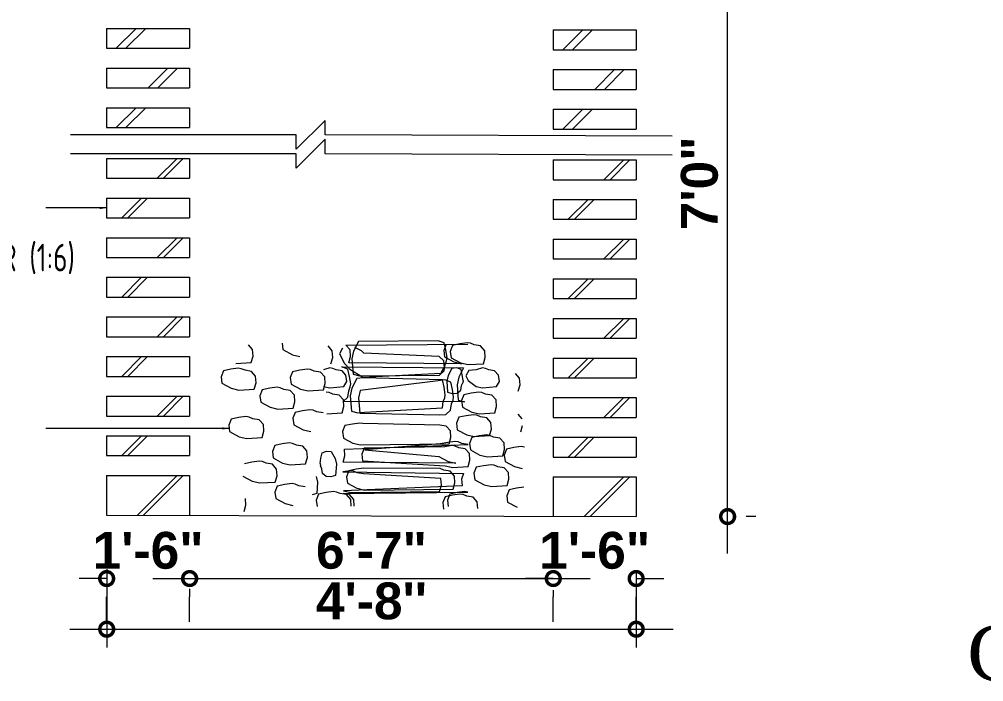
# Model space of a CAD drawing. Header units: inches. Extents: x -12073856 to 12321241, y -1226296 to 1319224.
# Drawn here: x 129103.9 to 129313.3, y 48412.4 to 48556.3 of the extents above; entities that cross this region are included whole.
import ezdxf

# ---------------------------------------------------------------- set-up
doc = ezdxf.new("R2010")
doc.units = ezdxf.units.IN
doc.header["$MEASUREMENT"] = 0
doc.header["$PDMODE"] = 35
for name, color, linetype, lineweight in [('1', 7, 'Continuous', 13), ('DIM_LINE', 173, 'Continuous', 20), ('dimensions', 7, 'Continuous', 15), ('TEXT', 255, 'Continuous', 35), ('tile', 21, 'Continuous', 9)]:
    doc.layers.add(name, color=color, linetype=linetype, lineweight=lineweight)
doc.styles.add('int text 1in-4ft', font='trebuc.ttf', dxfattribs={"height": 3.5})
doc.styles.add('ordinary', font='times.ttf')
doc.styles.add('STYLE1', font='arialbd.ttf')
doc.dimstyles.new('dim 1in-4ft', dxfattribs={"dimscale": 0.5, "dimtxt": 3.5, "dimasz": 3, "dimexe": 6, "dimexo": 12, "dimgap": 1, "dimtad": 1, "dimzin": 0, "dimdsep": 46, "dimlunit": 4, "dimtxsty": 'int text 1in-4ft', "dimblk": 'DOT', "dimcen": 4, "dimdle": 6, "dimclrt": 7, "dimadec": 0, "dimazin": 0, "dimtfac": 1, "dimtofl": 0, "dimtmove": 0, "dimatfit": 3, "dimfxl": 7, "dimfxlon": 1, "dimtolj": 1, "dimtzin": 0, "dimarcsym": 0})
doc.dimstyles.new('Ronika', dxfattribs={"dimtxt": 8, "dimasz": 6, "dimexe": 4, "dimexo": 16, "dimgap": 2, "dimtad": 1, "dimdec": 3, "dimzin": 3, "dimdsep": 46, "dimlunit": 4, "dimtxsty": 'STYLE1', "dimblk": 'DOTSMALL', "dimcen": 2, "dimdle": 8, "dimclrd": 256, "dimclre": 7, "dimclrt": 256, "dimadec": 0, "dimazin": 0, "dimtfac": 0.75, "dimtdec": 3, "dimtix": 1, "dimtofl": 0, "dimtmove": 2, "dimatfit": 3, "dimfxl": 1, "dimfrac": 1, "dimtolj": 1, "dimtzin": 0, "dimlwd": 13, "dimlwe": 13, "dimarcsym": 0})

# ---------------------------------------------------------------- blocks, each defined once
blk = doc.blocks.new('_DotSmall')
at = {"color": 0, "linetype": 'ByBlock', "const_width": 0.5}
blk.add_lwpolyline([(-0.0625, 0, 1), (0.0625, 0, 1)], format="xyb", close=True, dxfattribs=at)
blk = doc.blocks.new('*D733')
at = {"layer": 'Defpoints', "color": 0, "transparency": 16777216}
for p in [(-176424.93, 43597.24), (-176309.95, 43596.92), (-176309.95, 43568.21)]:
    blk.add_point(p, dxfattribs=at)
at = {"layer": 'DIM_LINE', "color": 7, "lineweight": 13, "transparency": 16777216}
for p, q in [((-176424.93, 43581.24), (-176424.93, 43564.21)), ((-176309.95, 43580.92), (-176309.95, 43564.21))]:
    blk.add_line(p, q, dxfattribs=at)
at = {"layer": 'DIM_LINE', "lineweight": 13, "transparency": 16777216}
blk.add_line((-176432.93, 43568.21), (-176301.95, 43568.21), dxfattribs=at)
at = {"layer": 'DIM_LINE', "lineweight": 13, "transparency": 16777216, "xscale": 6, "yscale": 6, "zscale": 6, "rotation": 180}
blk.add_blockref('_DotSmall', (-176424.93, 43568.21), dxfattribs=at)
at = {"layer": 'DIM_LINE', "lineweight": 13, "transparency": 16777216, "xscale": 6, "yscale": 6, "zscale": 6}
blk.add_blockref('_DotSmall', (-176309.95, 43568.21), dxfattribs=at)
at = {"layer": 'DIM_LINE', "transparency": 16777216, "insert": (-176367.44, 43574.3), "char_height": 8, "attachment_point": 5, "style": 'STYLE1'}
blk.add_mtext("\\A1;4'-8''", dxfattribs=at)
blk = doc.blocks.new('*D734')
at = {"layer": 'Defpoints', "color": 0, "transparency": 16777216}
for p in [(-176424.94, 43585.81), (-176406.94, 43585.81), (-176406.94, 43579.21)]:
    blk.add_point(p, dxfattribs=at)
at = {"layer": 'DIM_LINE', "lineweight": 13, "transparency": 16777216}
for p, q in [((-176424.94, 43579.21), (-176430.94, 43579.21)), ((-176406.94, 43579.21), (-176400.94, 43579.21))]:
    blk.add_line(p, q, dxfattribs=at)
at = {"layer": 'DIM_LINE', "color": 7, "lineweight": 13, "transparency": 16777216}
for p, q in [((-176424.94, 43569.81), (-176424.94, 43575.21)), ((-176406.94, 43569.81), (-176406.94, 43575.21))]:
    blk.add_line(p, q, dxfattribs=at)
at = {"layer": 'DIM_LINE', "lineweight": 13, "transparency": 16777216, "xscale": 6, "yscale": 6, "zscale": 6}
blk.add_blockref('_DotSmall', (-176424.94, 43579.21), dxfattribs=at)
at = {"layer": 'DIM_LINE', "lineweight": 13, "transparency": 16777216, "xscale": 6, "yscale": 6, "zscale": 6, "rotation": 180}
blk.add_blockref('_DotSmall', (-176406.94, 43579.21), dxfattribs=at)
at = {"layer": 'DIM_LINE', "transparency": 16777216, "insert": (-176415.94, 43585.29), "char_height": 8, "attachment_point": 5, "style": 'STYLE1'}
blk.add_mtext('\\A1;1\'-6"', dxfattribs=at)
blk = doc.blocks.new('*D735')
at = {"layer": 'Defpoints', "color": 0, "transparency": 16777216}
for p in [(-176327.96, 43585.81), (-176309.96, 43585.81), (-176309.96, 43579.21)]:
    blk.add_point(p, dxfattribs=at)
at = {"layer": 'DIM_LINE', "lineweight": 13, "transparency": 16777216}
for p, q in [((-176327.96, 43579.21), (-176333.96, 43579.21)), ((-176309.96, 43579.21), (-176303.96, 43579.21))]:
    blk.add_line(p, q, dxfattribs=at)
at = {"layer": 'DIM_LINE', "color": 7, "lineweight": 13, "transparency": 16777216}
for p, q in [((-176327.96, 43569.81), (-176327.96, 43575.21)), ((-176309.96, 43569.81), (-176309.96, 43575.21))]:
    blk.add_line(p, q, dxfattribs=at)
at = {"layer": 'DIM_LINE', "lineweight": 13, "transparency": 16777216, "xscale": 6, "yscale": 6, "zscale": 6}
blk.add_blockref('_DotSmall', (-176327.96, 43579.21), dxfattribs=at)
at = {"layer": 'DIM_LINE', "lineweight": 13, "transparency": 16777216, "xscale": 6, "yscale": 6, "zscale": 6, "rotation": 180}
blk.add_blockref('_DotSmall', (-176309.96, 43579.21), dxfattribs=at)
at = {"layer": 'DIM_LINE', "transparency": 16777216, "insert": (-176318.96, 43585.29), "char_height": 8, "attachment_point": 5, "style": 'STYLE1'}
blk.add_mtext('\\A1;1\'-6"', dxfattribs=at)
blk = doc.blocks.new('*D736')
at = {"layer": 'Defpoints', "color": 0, "transparency": 16777216}
for p in [(-176300, 43737.43), (-176290.1, 43737.43), (-176300, 43592.67)]:
    blk.add_point(p, dxfattribs=at)
at = {"layer": 'DIM_LINE', "lineweight": 13, "transparency": 16777216}
blk.add_line((-176290.1, 43584.67), (-176290.1, 43745.43), dxfattribs=at)
at = {"layer": 'DIM_LINE', "color": 7, "lineweight": 13, "transparency": 16777216}
for p, q in [((-176284, 43737.43), (-176286.1, 43737.43)), ((-176284, 43592.67), (-176286.1, 43592.67))]:
    blk.add_line(p, q, dxfattribs=at)
at = {"layer": 'DIM_LINE', "lineweight": 13, "transparency": 16777216, "xscale": 6, "yscale": 6, "zscale": 6}
for p, rotation in [((-176290.1, 43737.43), 90), ((-176290.1, 43592.67), 270)]:
    blk.add_blockref('_DotSmall', p, dxfattribs=dict(at, rotation=rotation))
at = {"layer": 'DIM_LINE', "transparency": 16777216, "insert": (-176296.19, 43665.05), "char_height": 8, "attachment_point": 5, "rotation": 90, "style": 'STYLE1'}
blk.add_mtext('\\A1;7\'0"', dxfattribs=at)
blk = doc.blocks.new('_Dot')
at = {"color": 0, "lineweight": -2}
blk.add_line((-0.5, 0), (-1, 0), dxfattribs=at)
at = {"color": 0, "const_width": 0.5}
blk.add_lwpolyline([(-0.25, 0, 1), (0.25, 0, 1)], format="xyb", close=True, dxfattribs=at)
blk = doc.blocks.new('*D771')
at = {"layer": 'Defpoints', "color": 0, "transparency": 16777216}
for p in [(-176406.92, 43592.94), (-176327.96, 43592.72), (-176327.96, 43579.21)]:
    blk.add_point(p, dxfattribs=at)
at = {"layer": 'DIM_LINE', "lineweight": 13, "transparency": 16777216}
blk.add_line((-176414.92, 43579.21), (-176319.96, 43579.21), dxfattribs=at)
at = {"layer": 'DIM_LINE', "color": 7, "lineweight": 13, "transparency": 16777216}
for p, q in [((-176406.92, 43576.94), (-176406.92, 43575.21)), ((-176327.96, 43576.72), (-176327.96, 43575.21))]:
    blk.add_line(p, q, dxfattribs=at)
at = {"layer": 'DIM_LINE', "lineweight": 13, "transparency": 16777216, "xscale": 6, "yscale": 6, "zscale": 6, "rotation": 180}
blk.add_blockref('_DotSmall', (-176406.92, 43579.21), dxfattribs=at)
at = {"layer": 'DIM_LINE', "lineweight": 13, "transparency": 16777216, "xscale": 6, "yscale": 6, "zscale": 6}
blk.add_blockref('_DotSmall', (-176327.96, 43579.21), dxfattribs=at)
at = {"layer": 'DIM_LINE', "transparency": 16777216, "insert": (-176367.44, 43585.29), "char_height": 8, "attachment_point": 5, "style": 'STYLE1'}
blk.add_mtext('\\A1;6\'-7"', dxfattribs=at)
blk = doc.blocks.new('TGCV')
at = {"layer": 'TEXT', "insert": (-171300.3298, 55432.5155), "char_height": 12, "width": 950.154532, "attachment_point": 1, "style": 'ordinary'}
blk.add_mtext('{\\fTimes New Roman|b0|i0|c0|p18;\\T0.8;CROSS SECTION OF SEPTIC TANK}', dxfattribs=at)
blk = doc.blocks.new('HJGHG')
at = {"layer": '1', "color": 5}
for p, q in [((-170912.9736, 55551.4288), (-170912.9736, 55547.1244)), ((-170912.9736, 55551.4288), (-170894.9736, 55551.4288)), ((-170894.9736, 55551.4288), (-170894.9736, 55547.1244)), ((-170815.9867, 55551.1115), (-170797.9867, 55551.1115)), ((-170815.9867, 55551.1115), (-170815.9867, 55546.8072)), ((-170797.9867, 55551.1115), (-170797.9867, 55546.8072)), ((-170912.9736, 55547.1244), (-170894.9736, 55547.1244)), ((-170815.9867, 55546.8072), (-170797.9867, 55546.8072)), ((-170912.9736, 55542.8201), (-170912.9736, 55538.5157)), ((-170912.9736, 55542.8201), (-170894.9736, 55542.8201)), ((-170894.9736, 55542.8201), (-170894.9736, 55538.5157)), ((-170815.9867, 55542.5028), (-170797.9867, 55542.5028)), ((-170815.9867, 55542.5028), (-170815.9867, 55538.1985)), ((-170797.9867, 55542.5028), (-170797.9867, 55538.1985)), ((-170912.9736, 55538.5157), (-170894.9736, 55538.5157)), ((-170815.9867, 55538.1985), (-170797.9867, 55538.1985)), ((-170912.9736, 55534.2114), (-170912.9736, 55529.907)), ((-170912.9736, 55534.2114), (-170894.9736, 55534.2114)), ((-170894.9736, 55534.2114), (-170894.9736, 55529.907)), ((-170815.9867, 55533.8941), (-170797.9867, 55533.8941)), ((-170815.9867, 55533.8941), (-170815.9867, 55529.5898)), ((-170797.9867, 55533.8941), (-170797.9867, 55529.5898)), ((-170871.8106, 55525.2049), (-170865.5497, 55531.4658)), ((-170865.5497, 55528.3354), (-170865.5497, 55531.4658)), ((-170912.9736, 55529.907), (-170894.9736, 55529.907)), ((-170815.9867, 55529.5898), (-170797.9867, 55529.5898)), ((-170871.8106, 55528.3354), (-170920.7997, 55528.3354)), ((-170871.8106, 55525.2049), (-170871.8106, 55528.3354)), ((-170871.8106, 55521.102), (-170865.5497, 55527.3628)), ((-170790.1606, 55528.0181), (-170865.5497, 55528.3354)), ((-170865.5497, 55524.2324), (-170865.5497, 55527.3628)), ((-170871.8106, 55524.2324), (-170920.7997, 55524.2324)), ((-170912.9736, 55523.207), (-170912.9736, 55518.9026)), ((-170912.9736, 55523.207), (-170894.9736, 55523.207)), ((-170894.9736, 55523.207), (-170894.9736, 55518.9026)), ((-170871.8106, 55521.102), (-170871.8106, 55524.2324)), ((-170790.1606, 55523.9151), (-170865.5497, 55524.2324)), ((-170815.9867, 55522.8897), (-170815.9867, 55518.5853)), ((-170815.9867, 55522.8897), (-170797.9867, 55522.8897)), ((-170797.9867, 55522.8897), (-170797.9867, 55518.5853)), ((-170912.9736, 55518.9026), (-170894.9736, 55518.9026)), ((-170815.9867, 55518.5853), (-170797.9867, 55518.5853)), ((-170912.9736, 55514.5983), (-170894.9736, 55514.5983)), ((-170912.9736, 55514.5983), (-170912.9736, 55510.2939)), ((-170894.9736, 55514.5983), (-170894.9736, 55510.2939)), ((-170815.9867, 55514.281), (-170797.9867, 55514.281)), ((-170815.9867, 55514.281), (-170815.9867, 55509.9766)), ((-170797.9867, 55514.281), (-170797.9867, 55509.9766)), ((-170912.9736, 55510.2939), (-170894.9736, 55510.2939)), ((-170815.9867, 55509.9766), (-170797.9867, 55509.9766)), ((-170912.9736, 55505.9896), (-170894.9736, 55505.9896)), ((-170912.9736, 55505.9896), (-170912.9736, 55501.6852)), ((-170894.9736, 55505.9896), (-170894.9736, 55501.6852)), ((-170815.9867, 55505.6723), (-170797.9867, 55505.6723)), ((-170815.9867, 55505.6723), (-170815.9867, 55501.368)), ((-170797.9867, 55505.6723), (-170797.9867, 55501.368)), ((-170912.9736, 55501.6852), (-170894.9736, 55501.6852)), ((-170815.9867, 55501.368), (-170797.9867, 55501.368)), ((-170912.9736, 55497.3809), (-170894.9736, 55497.3809)), ((-170912.9736, 55497.3809), (-170912.9736, 55493.0765)), ((-170894.9736, 55497.3809), (-170894.9736, 55493.0765)), ((-170815.9867, 55497.0636), (-170797.9867, 55497.0636)), ((-170815.9867, 55497.0636), (-170815.9867, 55492.7593)), ((-170797.9867, 55497.0636), (-170797.9867, 55492.7593)), ((-170912.9736, 55493.0765), (-170894.9736, 55493.0765)), ((-170815.9867, 55492.7593), (-170797.9867, 55492.7593)), ((-170912.9736, 55488.7722), (-170894.9736, 55488.7722)), ((-170912.9736, 55488.7722), (-170912.9736, 55484.4678)), ((-170894.9736, 55488.7722), (-170894.9736, 55484.4678)), ((-170815.9867, 55488.4549), (-170797.9867, 55488.4549)), ((-170815.9867, 55488.4549), (-170815.9867, 55484.1506)), ((-170797.9867, 55488.4549), (-170797.9867, 55484.1506)), ((-170912.9736, 55484.4678), (-170894.9736, 55484.4678)), ((-170815.9867, 55484.1506), (-170797.9867, 55484.1506)), ((-170912.9736, 55480.1635), (-170894.9736, 55480.1635)), ((-170912.9736, 55480.1635), (-170912.9736, 55475.8591)), ((-170894.9736, 55480.1635), (-170894.9736, 55475.8591)), ((-170815.9867, 55479.8462), (-170797.9867, 55479.8462)), ((-170815.9867, 55479.8462), (-170815.9867, 55475.5419)), ((-170797.9867, 55479.8462), (-170797.9867, 55475.5419)), ((-170912.9736, 55475.8591), (-170894.9736, 55475.8591)), ((-170815.9867, 55475.5419), (-170797.9867, 55475.5419)), ((-170912.9736, 55471.5548), (-170894.9736, 55471.5548)), ((-170912.9736, 55471.5548), (-170912.9736, 55467.2504)), ((-170894.9736, 55471.5548), (-170894.9736, 55467.2504)), ((-170815.9867, 55471.2375), (-170815.9867, 55466.9332)), ((-170815.9867, 55471.2375), (-170797.9867, 55471.2375)), ((-170797.9867, 55471.2375), (-170797.9867, 55466.9332)), ((-170912.9736, 55467.2504), (-170894.9736, 55467.2504)), ((-170815.9867, 55466.9332), (-170797.9867, 55466.9332)), ((-170912.9736, 55462.9461), (-170912.9736, 55458.6418)), ((-170912.9736, 55462.9461), (-170894.9736, 55462.9461)), ((-170894.9736, 55462.9461), (-170894.9736, 55458.6418)), ((-170815.9867, 55462.6288), (-170815.9867, 55458.3245)), ((-170815.9867, 55462.6288), (-170797.9867, 55462.6288)), ((-170797.9867, 55462.6288), (-170797.9867, 55458.3245)), ((-170912.9736, 55458.6418), (-170894.9736, 55458.6418)), ((-170815.9867, 55458.3245), (-170797.9867, 55458.3245)), ((-170912.9736, 55454.3374), (-170912.9736, 55445.7287)), ((-170912.9736, 55454.3374), (-170894.9736, 55454.3374)), ((-170894.9736, 55454.3374), (-170894.9736, 55445.7287)), ((-170815.9867, 55454.0201), (-170815.9867, 55445.4114)), ((-170815.9867, 55454.0201), (-170797.9867, 55454.0201)), ((-170797.9867, 55454.0201), (-170797.9867, 55445.4114)), ((-170912.9736, 55445.7287), (-170797.9867, 55445.4114))]:
    blk.add_line(p, q, dxfattribs=at)
at = {"layer": '1', "color": 6}
for p, q in [((-170910.8879, 55547.1244), (-170906.5835, 55551.4288)), ((-170908.7795, 55547.1244), (-170904.4751, 55551.4288)), ((-170813.901, 55546.8072), (-170809.5967, 55551.1115)), ((-170811.7926, 55546.8072), (-170807.4882, 55551.1115)), ((-170903.9736, 55538.5157), (-170899.6692, 55542.8201)), ((-170901.8652, 55538.5157), (-170897.5608, 55542.8201)), ((-170806.9867, 55538.1985), (-170802.6824, 55542.5028)), ((-170804.8783, 55538.1985), (-170800.574, 55542.5028)), ((-170910.8879, 55529.907), (-170906.5835, 55534.2114)), ((-170908.7795, 55529.907), (-170904.4751, 55534.2114)), ((-170813.901, 55529.5898), (-170809.5967, 55533.8941)), ((-170811.7926, 55529.5898), (-170807.4882, 55533.8941)), ((-170901.9686, 55518.9026), (-170897.6643, 55523.207)), ((-170900.6405, 55518.9026), (-170896.3361, 55523.207)), ((-170804.9818, 55518.5853), (-170800.6774, 55522.8897)), ((-170803.6536, 55518.5853), (-170799.3493, 55522.8897)), ((-170909.7095, 55510.2939), (-170905.4051, 55514.5983)), ((-170908.3813, 55510.2939), (-170904.077, 55514.5983)), ((-170812.7226, 55509.9766), (-170808.4182, 55514.281)), ((-170811.3945, 55509.9766), (-170807.0901, 55514.281)), ((-170901.9686, 55501.6852), (-170897.6643, 55505.9896)), ((-170900.6405, 55501.6852), (-170896.3361, 55505.9896)), ((-170804.9818, 55501.368), (-170800.6774, 55505.6723)), ((-170803.6536, 55501.368), (-170799.3493, 55505.6723)), ((-170909.7095, 55493.0765), (-170905.4051, 55497.3809)), ((-170908.3813, 55493.0765), (-170904.077, 55497.3809)), ((-170812.7226, 55492.7593), (-170808.4182, 55497.0636)), ((-170811.3945, 55492.7593), (-170807.0901, 55497.0636)), ((-170901.9686, 55484.4678), (-170897.6643, 55488.7722)), ((-170900.6405, 55484.4678), (-170896.3361, 55488.7722)), ((-170804.9818, 55484.1506), (-170800.6774, 55488.4549)), ((-170803.6536, 55484.1506), (-170799.3493, 55488.4549)), ((-170874.8693, 55483.0708), (-170874.6905, 55481.6685)), ((-170858.2812, 55483.406), (-170859.3421, 55481.3414)), ((-170840.9797, 55483.6097), (-170858.2812, 55483.406)), ((-170839.6861, 55483.1301), (-170840.9797, 55483.6097)), ((-170839.3106, 55481.5314), (-170839.6861, 55483.1301)), ((-170834.6376, 55483.1546), (-170836.2456, 55482.9281)), ((-170833.949, 55483.04), (-170834.6376, 55483.1546)), ((-170833.1457, 55482.6959), (-170833.949, 55483.04)), ((-170881.269, 55481.7067), (-170882.1871, 55482.7389)), ((-170881.1789, 55480.2622), (-170881.269, 55481.7067)), ((-170874.6905, 55481.6685), (-170872.6453, 55480.571)), ((-170863.9841, 55481.4344), (-170864.9022, 55482.4665)), ((-170863.894, 55479.9899), (-170863.9841, 55481.4344)), ((-170861.7617, 55481.9812), (-170862.4085, 55480.7242)), ((-170861.0189, 55482.6558), (-170834.5664, 55482.8851)), ((-170860.1008, 55481.6236), (-170861.0189, 55482.6558)), ((-170860.0108, 55480.1791), (-170860.1008, 55481.6236)), ((-170859.3421, 55481.3414), (-170859.703, 55479.6802)), ((-170857.6468, 55481.4085), (-170859.1004, 55482.1324)), ((-170857.1442, 55480.924), (-170857.6468, 55481.4085)), ((-170840.7743, 55480.1855), (-170857.1442, 55480.924)), ((-170839.2715, 55482.7704), (-170839.7741, 55481.4857)), ((-170839.7741, 55481.4857), (-170839.5954, 55480.0833)), ((-170839.0554, 55479.9277), (-170839.3106, 55481.5314)), ((-170837.8508, 55482.5812), (-170838.3534, 55481.2964)), ((-170838.3534, 55481.2964), (-170838.1747, 55479.8941)), ((-170836.2456, 55482.9281), (-170837.8508, 55482.5812)), ((-170831.7686, 55482.4665), (-170833.1457, 55482.6959)), ((-170830.8506, 55481.4344), (-170831.7686, 55482.4665)), ((-170830.7605, 55479.9899), (-170830.8506, 55481.4344)), ((-170909.7095, 55475.8591), (-170905.4051, 55480.1635)), ((-170908.3813, 55475.8591), (-170904.077, 55480.1635)), ((-170884.8934, 55478.6784), (-170881.5654, 55478.8831)), ((-170881.5654, 55478.8831), (-170881.1789, 55480.2622)), ((-170872.6453, 55480.571), (-170870.9908, 55480.1804)), ((-170864.2805, 55478.6108), (-170863.894, 55479.9899)), ((-170862.4085, 55480.7242), (-170861.3443, 55478.6613)), ((-170860.3972, 55478.8), (-170860.0108, 55480.1791)), ((-170835.8956, 55478.5953), (-170860.3972, 55478.8)), ((-170859.703, 55479.6802), (-170859.4388, 55476.3564)), ((-170839.7692, 55479.2167), (-170840.7743, 55480.1855)), ((-170839.597, 55477.846), (-170839.7692, 55479.2167)), ((-170839.5954, 55480.0833), (-170837.5501, 55478.9858)), ((-170839.4874, 55478.4278), (-170839.1578, 55479.2372)), ((-170839.1578, 55479.2372), (-170839.0554, 55479.9277)), ((-170838.1747, 55479.8941), (-170836.1294, 55478.7966)), ((-170837.5501, 55478.9858), (-170835.8956, 55478.5953)), ((-170836.1294, 55478.7966), (-170834.4749, 55478.4061)), ((-170831.1469, 55478.6108), (-170830.7605, 55479.9899)), ((-170812.7226, 55475.5419), (-170808.4182, 55479.8462)), ((-170811.3945, 55475.5419), (-170807.0901, 55479.8462)), ((-170887.6292, 55477.0613), (-170888.1318, 55475.7765)), ((-170886.024, 55477.4082), (-170887.6292, 55477.0613)), ((-170884.4159, 55477.6347), (-170886.024, 55477.4082)), ((-170883.7274, 55477.52), (-170884.4159, 55477.6347)), ((-170882.9241, 55477.176), (-170883.7274, 55477.52)), ((-170881.547, 55476.9466), (-170882.9241, 55477.176)), ((-170880.6289, 55475.9144), (-170881.547, 55476.9466)), ((-170872.5993, 55476.8735), (-170873.102, 55475.5888)), ((-170870.9941, 55477.2204), (-170872.5993, 55476.8735)), ((-170869.3861, 55477.447), (-170870.9941, 55477.2204)), ((-170868.6975, 55477.3323), (-170869.3861, 55477.447)), ((-170867.8942, 55476.9882), (-170868.6975, 55477.3323)), ((-170866.5171, 55476.7588), (-170867.8942, 55476.9882)), ((-170865.5991, 55475.7267), (-170866.5171, 55476.7588)), ((-170864.508, 55477.6884), (-170865.8851, 55477.2649)), ((-170863.8724, 55477.5825), (-170864.508, 55477.6884)), ((-170863.1309, 55477.2649), (-170863.8724, 55477.5825)), ((-170861.8598, 55477.0532), (-170863.1309, 55477.2649)), ((-170860.6064, 55477.4533), (-170861.9, 55477.933)), ((-170861.9, 55477.933), (-170835.4692, 55477.7292)), ((-170861.0123, 55476.1004), (-170861.8598, 55477.0532)), ((-170861.3443, 55478.6613), (-170860.2018, 55477.4025)), ((-170860.2309, 55475.8546), (-170860.6064, 55477.4533)), ((-170860.2018, 55477.4025), (-170857.3429, 55475.6867)), ((-170840.7078, 55476.1105), (-170839.6922, 55477.0469)), ((-170840.3408, 55476.6045), (-170839.597, 55477.846)), ((-170839.6922, 55477.0469), (-170839.4874, 55478.4278)), ((-170837.9853, 55477.5862), (-170838.7958, 55476.0758)), ((-170836.9498, 55477.7182), (-170837.9853, 55477.5862)), ((-170836.001, 55477.347), (-170836.9498, 55477.7182)), ((-170835.4692, 55477.7292), (-170836.5301, 55475.6646)), ((-170835.7448, 55476.1616), (-170836.001, 55477.347)), ((-170834.3405, 55477.159), (-170834.9761, 55475.9945)), ((-170834.4749, 55478.4061), (-170831.1469, 55478.6108)), ((-170832.7516, 55477.2649), (-170834.3405, 55477.159)), ((-170831.3745, 55477.6884), (-170832.7516, 55477.2649)), ((-170830.7389, 55477.5825), (-170831.3745, 55477.6884)), ((-170829.9974, 55477.2649), (-170830.7389, 55477.5825)), ((-170828.7262, 55477.0532), (-170829.9974, 55477.2649)), ((-170827.8788, 55476.1004), (-170828.7262, 55477.0532)), ((-170888.1318, 55475.7765), (-170887.953, 55474.3742)), ((-170880.5388, 55474.4699), (-170880.6289, 55475.9144)), ((-170873.102, 55475.5888), (-170872.9232, 55474.1864)), ((-170865.509, 55474.2822), (-170865.5991, 55475.7267)), ((-170861.436, 55473.6655), (-170860.8004, 55474.7241)), ((-170860.8004, 55474.7241), (-170861.0123, 55476.1004)), ((-170859.9757, 55474.2509), (-170860.2309, 55475.8546)), ((-170858.6599, 55475.3638), (-170859.7208, 55473.2993)), ((-170859.4388, 55476.3564), (-170858.0531, 55475.9946)), ((-170857.261, 55475.5676), (-170858.6599, 55475.3638)), ((-170858.0531, 55475.9946), (-170840.7078, 55476.1105)), ((-170840.9602, 55474.8908), (-170857.9237, 55472.8262)), ((-170857.345, 55475.6737), (-170840.3429, 55476.5915)), ((-170840.0648, 55475.088), (-170857.261, 55475.5676)), ((-170839.5613, 55475.0946), (-170840.9602, 55474.8908)), ((-170839.6893, 55473.4893), (-170840.0648, 55475.088)), ((-170838.2678, 55474.6149), (-170839.5613, 55475.0946)), ((-170838.7958, 55476.0758), (-170839.0842, 55474.854)), ((-170839.0842, 55474.854), (-170838.933, 55472.3964)), ((-170837.8922, 55473.0162), (-170838.2678, 55474.6149)), ((-170836.5301, 55475.6646), (-170836.891, 55474.0034)), ((-170835.5776, 55474.9741), (-170835.7448, 55476.1616)), ((-170835.5776, 55474.9741), (-170835.6623, 55474.4657)), ((-170834.9761, 55475.9945), (-170834.4464, 55474.9359)), ((-170834.4464, 55474.9359), (-170832.7516, 55473.6655)), ((-170828.3025, 55473.6655), (-170827.6669, 55474.7241)), ((-170827.6669, 55474.7241), (-170827.8788, 55476.1004)), ((-170823.2919, 55475.4678), (-170824.21, 55476.5)), ((-170823.2018, 55474.0234), (-170823.2919, 55475.4678)), ((-170887.953, 55474.3742), (-170885.9078, 55473.2766)), ((-170885.9078, 55473.2766), (-170884.2533, 55472.8861)), ((-170884.2533, 55472.8861), (-170880.9253, 55473.0908)), ((-170880.9253, 55473.0908), (-170880.5388, 55474.4699)), ((-170879.1749, 55472.9307), (-170879.6775, 55471.6459)), ((-170877.5697, 55473.2776), (-170879.1749, 55472.9307)), ((-170875.9616, 55473.5041), (-170877.5697, 55473.2776)), ((-170875.2731, 55473.3894), (-170875.9616, 55473.5041)), ((-170874.4698, 55473.0453), (-170875.2731, 55473.3894)), ((-170873.0927, 55472.816), (-170874.4698, 55473.0453)), ((-170872.1746, 55471.7838), (-170873.0927, 55472.816)), ((-170872.9232, 55474.1864), (-170870.8779, 55473.0889)), ((-170870.8779, 55473.0889), (-170869.2234, 55472.6984)), ((-170869.2234, 55472.6984), (-170865.8954, 55472.9031)), ((-170865.8954, 55472.9031), (-170865.509, 55474.2822)), ((-170865.8851, 55473.6655), (-170864.508, 55473.3479)), ((-170864.508, 55473.3479), (-170861.436, 55473.6655)), ((-170860.6124, 55471.3701), (-170860.4077, 55472.751)), ((-170860.4077, 55472.751), (-170860.078, 55473.5604)), ((-170859.7208, 55473.2993), (-170860.0817, 55471.6381)), ((-170860.078, 55473.5604), (-170859.9757, 55474.2509)), ((-170857.9237, 55472.8262), (-170858.2846, 55471.165)), ((-170839.4341, 55471.8855), (-170839.6893, 55473.4893)), ((-170837.637, 55471.4125), (-170837.8922, 55473.0162)), ((-170836.891, 55474.0034), (-170836.6268, 55470.6796)), ((-170836.8479, 55472.1776), (-170836.0857, 55472.8555)), ((-170836.0857, 55472.8555), (-170835.9163, 55473.8725)), ((-170835.9163, 55473.8725), (-170835.6623, 55474.4657)), ((-170832.7516, 55473.6655), (-170831.3745, 55473.3479)), ((-170831.3745, 55473.3479), (-170828.3025, 55473.6655)), ((-170823.5883, 55472.6443), (-170823.2018, 55474.0234)), ((-170901.9686, 55467.2504), (-170897.6643, 55471.5548)), ((-170900.6405, 55467.2504), (-170896.3361, 55471.5548)), ((-170879.6775, 55471.6459), (-170879.4988, 55470.2436)), ((-170872.0845, 55470.3393), (-170872.1746, 55471.7838)), ((-170864.6315, 55472.3418), (-170865.32, 55472.4565)), ((-170863.8282, 55471.9977), (-170864.6315, 55472.3418)), ((-170862.4511, 55471.7683), (-170863.8282, 55471.9977)), ((-170861.533, 55470.7362), (-170862.4511, 55471.7683)), ((-170861.628, 55470.4337), (-170860.6124, 55471.3701)), ((-170835.2411, 55470.3178), (-170861.628, 55470.4337)), ((-170861.4429, 55469.2917), (-170861.533, 55470.7362)), ((-170860.0817, 55471.6381), (-170859.8175, 55468.3143)), ((-170858.2846, 55471.165), (-170858.0205, 55467.8412)), ((-170839.8661, 55470.3857), (-170839.5365, 55471.195)), ((-170839.5365, 55471.195), (-170839.4341, 55471.8855)), ((-170838.933, 55472.3964), (-170837.9146, 55472.1111)), ((-170838.0691, 55469.9127), (-170837.7394, 55470.722)), ((-170837.9146, 55472.1111), (-170836.8479, 55472.1776)), ((-170837.7394, 55470.722), (-170837.637, 55471.4125)), ((-170836.6268, 55470.6796), (-170835.2411, 55470.3178)), ((-170835.3997, 55471.883), (-170835.9023, 55470.5983)), ((-170835.9023, 55470.5983), (-170835.7236, 55469.1959)), ((-170833.7945, 55472.2299), (-170835.3997, 55471.883)), ((-170832.1865, 55472.4565), (-170833.7945, 55472.2299)), ((-170831.4979, 55472.3418), (-170832.1865, 55472.4565)), ((-170830.6946, 55471.9977), (-170831.4979, 55472.3418)), ((-170829.3175, 55471.7683), (-170830.6946, 55471.9977)), ((-170828.3994, 55470.7362), (-170829.3175, 55471.7683)), ((-170828.3093, 55469.2917), (-170828.3994, 55470.7362)), ((-170804.9818, 55466.9332), (-170800.6774, 55471.2375)), ((-170803.6536, 55466.9332), (-170799.3493, 55471.2375)), ((-170879.4988, 55470.2436), (-170877.4535, 55469.146)), ((-170877.4535, 55469.146), (-170875.799, 55468.7555)), ((-170875.799, 55468.7555), (-170872.471, 55468.9602)), ((-170872.471, 55468.9602), (-170872.0845, 55470.3393)), ((-170870.4305, 55468.3959), (-170872.0357, 55468.049)), ((-170868.8225, 55468.6224), (-170870.4305, 55468.3959)), ((-170868.1339, 55468.5078), (-170868.8225, 55468.6224)), ((-170867.3306, 55468.1637), (-170868.1339, 55468.5078)), ((-170861.8294, 55467.9126), (-170861.4429, 55469.2917)), ((-170859.8175, 55468.3143), (-170858.4317, 55467.9525)), ((-170856.9891, 55468.0684), (-170840.0708, 55469.0047)), ((-170840.0708, 55469.0047), (-170839.8661, 55470.3857)), ((-170839.2894, 55467.5953), (-170838.2738, 55468.5317)), ((-170838.2738, 55468.5317), (-170838.0691, 55469.9127)), ((-170835.7236, 55469.1959), (-170833.6783, 55468.0984)), ((-170828.6958, 55467.9126), (-170828.3093, 55469.2917)), ((-170885.9383, 55466.547), (-170886.4409, 55465.2622)), ((-170884.3331, 55466.8939), (-170885.9383, 55466.547)), ((-170882.7251, 55467.1204), (-170884.3331, 55466.8939)), ((-170882.0365, 55467.0057), (-170882.7251, 55467.1204)), ((-170881.2332, 55466.6616), (-170882.0365, 55467.0057)), ((-170879.8561, 55466.4323), (-170881.2332, 55466.6616)), ((-170878.9381, 55465.4001), (-170879.8561, 55466.4323)), ((-170872.0357, 55468.049), (-170872.5383, 55466.7642)), ((-170872.5383, 55466.7642), (-170872.3596, 55465.3619)), ((-170865.9535, 55467.9343), (-170867.3306, 55468.1637)), ((-170865.1573, 55467.7079), (-170861.8294, 55467.9126)), ((-170858.4317, 55467.9525), (-170856.9891, 55468.0684)), ((-170858.0205, 55467.8412), (-170840.732, 55467.4794)), ((-170840.732, 55467.4794), (-170839.2894, 55467.5953)), ((-170836.5161, 55466.9667), (-170837.0188, 55465.6819)), ((-170834.9109, 55467.3136), (-170836.5161, 55466.9667)), ((-170833.3029, 55467.5402), (-170834.9109, 55467.3136)), ((-170833.6783, 55468.0984), (-170832.0238, 55467.7079)), ((-170832.6144, 55467.4255), (-170833.3029, 55467.5402)), ((-170831.8111, 55467.0814), (-170832.6144, 55467.4255)), ((-170832.0238, 55467.7079), (-170828.6958, 55467.9126)), ((-170830.434, 55466.852), (-170831.8111, 55467.0814)), ((-170829.5159, 55465.8199), (-170830.434, 55466.852)), ((-170822.7283, 55466.6433), (-170823.6464, 55467.6755)), ((-170886.4409, 55465.2622), (-170886.2622, 55463.8599)), ((-170878.848, 55463.9556), (-170878.9381, 55465.4001)), ((-170872.3596, 55465.3619), (-170870.3143, 55464.2643)), ((-170870.3143, 55464.2643), (-170868.6598, 55463.8738)), ((-170861.2247, 55465.1549), (-170861.7273, 55463.8701)), ((-170859.6195, 55465.5018), (-170861.2247, 55465.1549)), ((-170858.0114, 55465.7283), (-170859.6195, 55465.5018)), ((-170857.3229, 55465.6136), (-170858.0114, 55465.7283)), ((-170840.6169, 55465.2696), (-170857.3229, 55465.6136)), ((-170839.2398, 55465.0402), (-170840.6169, 55465.2696)), ((-170838.3218, 55464.008), (-170839.2398, 55465.0402)), ((-170837.0188, 55465.6819), (-170836.84, 55464.2796)), ((-170836.84, 55464.2796), (-170834.7948, 55463.1821)), ((-170829.8123, 55462.9963), (-170829.4258, 55464.3754)), ((-170829.4258, 55464.3754), (-170829.5159, 55465.8199)), ((-170823.0247, 55463.8197), (-170822.6382, 55465.1988)), ((-170909.7095, 55458.6418), (-170905.4051, 55462.9461)), ((-170908.3813, 55458.6418), (-170904.077, 55462.9461)), ((-170886.2622, 55463.8599), (-170884.2169, 55462.7623)), ((-170884.2169, 55462.7623), (-170882.5624, 55462.3718)), ((-170882.5624, 55462.3718), (-170879.2344, 55462.5765)), ((-170879.2344, 55462.5765), (-170878.848, 55463.9556)), ((-170861.7273, 55463.8701), (-170861.5485, 55462.4678)), ((-170861.5485, 55462.4678), (-170859.5033, 55461.3702)), ((-170838.6181, 55461.1844), (-170838.2317, 55462.5635)), ((-170838.2317, 55462.5635), (-170838.3218, 55464.008)), ((-170834.7948, 55463.1821), (-170833.1403, 55462.7916)), ((-170833.6672, 55462.5665), (-170834.1698, 55461.2818)), ((-170832.062, 55462.9134), (-170833.6672, 55462.5665)), ((-170833.1403, 55462.7916), (-170829.8123, 55462.9963)), ((-170830.454, 55463.14), (-170832.062, 55462.9134)), ((-170829.7654, 55463.0253), (-170830.454, 55463.14)), ((-170828.9621, 55462.6812), (-170829.7654, 55463.0253)), ((-170827.585, 55462.4518), (-170828.9621, 55462.6812)), ((-170826.6669, 55461.4197), (-170827.585, 55462.4518)), ((-170812.7226, 55458.3245), (-170808.4182, 55462.6288)), ((-170811.3945, 55458.3245), (-170807.0901, 55462.6288)), ((-170876.4843, 55460.8258), (-170876.9869, 55459.541)), ((-170874.8791, 55461.1727), (-170876.4843, 55460.8258)), ((-170873.271, 55461.3992), (-170874.8791, 55461.1727)), ((-170872.5825, 55461.2845), (-170873.271, 55461.3992)), ((-170871.7792, 55460.9404), (-170872.5825, 55461.2845)), ((-170870.4021, 55460.7111), (-170871.7792, 55460.9404)), ((-170869.484, 55459.6789), (-170870.4021, 55460.7111)), ((-170861.3529, 55460.0289), (-170834.4413, 55461.0611)), ((-170861.2628, 55458.5845), (-170861.3529, 55460.0289)), ((-170859.5033, 55461.3702), (-170857.8488, 55460.9797)), ((-170857.8488, 55460.9797), (-170838.6181, 55461.1844)), ((-170857.0807, 55460.237), (-170857.5834, 55458.9522)), ((-170839.5729, 55460.5839), (-170857.0807, 55460.237)), ((-170840.5235, 55461.1758), (-170856.9288, 55459.891)), ((-170838.9183, 55461.5227), (-170840.5235, 55461.1758)), ((-170837.9649, 55460.8104), (-170839.5729, 55460.5839)), ((-170837.3103, 55461.7492), (-170838.9183, 55461.5227)), ((-170837.2763, 55460.6958), (-170837.9649, 55460.8104)), ((-170836.6217, 55461.6345), (-170837.3103, 55461.7492)), ((-170836.473, 55460.3517), (-170837.2763, 55460.6958)), ((-170835.8184, 55461.2905), (-170836.6217, 55461.6345)), ((-170835.0959, 55460.1223), (-170836.473, 55460.3517)), ((-170834.4413, 55461.0611), (-170835.8184, 55461.2905)), ((-170834.1778, 55459.0901), (-170835.0959, 55460.1223)), ((-170834.1698, 55461.2818), (-170833.9911, 55459.8794)), ((-170826.9633, 55458.5961), (-170826.5768, 55459.9752)), ((-170826.5768, 55459.9752), (-170826.6669, 55461.4197)), ((-170826.1482, 55460.0493), (-170826.6509, 55458.7645)), ((-170824.543, 55460.3962), (-170826.1482, 55460.0493)), ((-170822.935, 55460.6227), (-170824.543, 55460.3962)), ((-170822.2465, 55460.508), (-170822.935, 55460.6227)), ((-170876.9869, 55459.541), (-170876.8081, 55458.1387)), ((-170876.8081, 55458.1387), (-170874.7629, 55457.0411)), ((-170869.7804, 55456.8553), (-170869.3939, 55458.2344)), ((-170869.3939, 55458.2344), (-170869.484, 55459.6789)), ((-170866.6025, 55456.9044), (-170866.4352, 55458.0919)), ((-170866.4352, 55458.0919), (-170866.1791, 55459.2773)), ((-170866.1791, 55459.2773), (-170865.2303, 55459.6484)), ((-170865.2303, 55459.6484), (-170864.1947, 55459.5164)), ((-170864.1947, 55459.5164), (-170863.3842, 55458.0061)), ((-170863.3842, 55458.0061), (-170863.0959, 55456.7843)), ((-170861.6492, 55457.2054), (-170861.2628, 55458.5845)), ((-170857.5834, 55458.9522), (-170857.4046, 55457.5499)), ((-170856.9288, 55459.891), (-170840.8474, 55458.4887)), ((-170840.8474, 55458.4887), (-170838.8021, 55457.3911)), ((-170834.0877, 55457.6457), (-170834.1778, 55459.0901)), ((-170833.9911, 55459.8794), (-170831.9458, 55458.7819)), ((-170831.9458, 55458.7819), (-170830.2913, 55458.3914)), ((-170830.2913, 55458.3914), (-170826.9633, 55458.5961)), ((-170826.6509, 55458.7645), (-170826.4721, 55457.3622)), ((-170881.4546, 55457.2298), (-170883.0598, 55456.8829)), ((-170879.8466, 55457.4563), (-170881.4546, 55457.2298)), ((-170879.158, 55457.3416), (-170879.8466, 55457.4563)), ((-170878.3547, 55456.9976), (-170879.158, 55457.3416)), ((-170876.9776, 55456.7682), (-170878.3547, 55456.9976)), ((-170876.0596, 55455.736), (-170876.9776, 55456.7682)), ((-170874.7629, 55457.0411), (-170873.1084, 55456.6506)), ((-170873.1084, 55456.6506), (-170869.7804, 55456.8553)), ((-170866.6025, 55456.9044), (-170866.5178, 55456.396)), ((-170866.2637, 55455.8027), (-170866.5178, 55456.396)), ((-170866.0944, 55454.7858), (-170866.2637, 55455.8027)), ((-170863.0959, 55456.7843), (-170863.247, 55454.3267)), ((-170837.1476, 55457.0006), (-170861.6492, 55457.2054)), ((-170857.1582, 55455.9288), (-170858.7663, 55455.7023)), ((-170857.4046, 55457.5499), (-170839.4567, 55456.4524)), ((-170840.567, 55455.8141), (-170857.1582, 55455.9288)), ((-170839.7637, 55455.47), (-170840.567, 55455.8141)), ((-170839.4567, 55456.4524), (-170837.8022, 55456.0619)), ((-170838.8021, 55457.3911), (-170837.1476, 55457.0006)), ((-170837.8022, 55456.0619), (-170834.4742, 55456.2666)), ((-170834.4742, 55456.2666), (-170834.0877, 55457.6457)), ((-170832.7238, 55456.1064), (-170833.2264, 55454.8216)), ((-170831.1186, 55456.4533), (-170832.7238, 55456.1064)), ((-170829.5106, 55456.6798), (-170831.1186, 55456.4533)), ((-170828.822, 55456.5651), (-170829.5106, 55456.6798)), ((-170828.0187, 55456.2211), (-170828.822, 55456.5651)), ((-170826.6416, 55455.9917), (-170828.0187, 55456.2211)), ((-170825.7235, 55454.9595), (-170826.6416, 55455.9917)), ((-170826.4721, 55457.3622), (-170824.4269, 55456.2646)), ((-170824.4269, 55456.2646), (-170822.7723, 55455.8741)), ((-170906.273, 55445.7287), (-170897.6643, 55454.3374)), ((-170904.9448, 55445.7287), (-170896.3361, 55454.3374)), ((-170883.3837, 55454.1958), (-170881.3384, 55453.0982)), ((-170876.3559, 55452.9124), (-170875.9695, 55454.2915)), ((-170875.9695, 55454.2915), (-170876.0596, 55455.736)), ((-170867.4709, 55454.1071), (-170867.1825, 55452.8853)), ((-170865.3321, 55454.1079), (-170866.0944, 55454.7858)), ((-170864.2654, 55454.0413), (-170865.3321, 55454.1079)), ((-170863.247, 55454.3267), (-170864.2654, 55454.0413)), ((-170860.0673, 55455.3655), (-170861.6753, 55455.139)), ((-170861.6753, 55455.139), (-170835.4509, 55454.7921)), ((-170860.3715, 55455.3554), (-170860.8741, 55454.0706)), ((-170860.8741, 55454.0706), (-170860.6953, 55452.6683)), ((-170858.7663, 55455.7023), (-170860.3715, 55455.3554)), ((-170859.3788, 55455.2508), (-170860.0673, 55455.3655)), ((-170858.5754, 55454.9068), (-170859.3788, 55455.2508)), ((-170857.1983, 55454.6774), (-170858.5754, 55454.9068)), ((-170840.3776, 55453.6452), (-170857.1983, 55454.6774)), ((-170840.2876, 55452.2007), (-170840.3776, 55453.6452)), ((-170838.3866, 55455.2407), (-170839.7637, 55455.47)), ((-170837.4686, 55454.2085), (-170838.3866, 55455.2407)), ((-170837.3785, 55452.764), (-170837.4686, 55454.2085)), ((-170835.4509, 55454.7921), (-170835.9536, 55453.5073)), ((-170833.2264, 55454.8216), (-170833.0477, 55453.4193)), ((-170825.6335, 55453.515), (-170825.7235, 55454.9595)), ((-170809.2861, 55445.4114), (-170800.6774, 55454.0201)), ((-170807.958, 55445.4114), (-170799.3493, 55454.0201)), ((-170881.3384, 55453.0982), (-170879.6839, 55452.7077)), ((-170879.6839, 55452.7077), (-170876.3559, 55452.9124)), ((-170875.9206, 55452.0012), (-170876.4233, 55450.7165)), ((-170874.3154, 55452.3481), (-170875.9206, 55452.0012)), ((-170872.7074, 55452.5747), (-170874.3154, 55452.3481)), ((-170872.0189, 55452.46), (-170872.7074, 55452.5747)), ((-170871.2155, 55452.1159), (-170872.0189, 55452.46)), ((-170869.8385, 55451.8866), (-170871.2155, 55452.1159)), ((-170867.1825, 55452.8853), (-170867.3337, 55450.4277)), ((-170835.7748, 55452.105), (-170861.5592, 55451.0074)), ((-170860.6953, 55452.6683), (-170858.6501, 55451.5707)), ((-170858.6501, 55451.5707), (-170856.9956, 55451.1802)), ((-170840.674, 55450.8217), (-170840.2876, 55452.2007)), ((-170837.7649, 55451.3849), (-170837.3785, 55452.764)), ((-170835.9536, 55453.5073), (-170835.7748, 55452.105)), ((-170833.0477, 55453.4193), (-170831.0024, 55452.3217)), ((-170831.0024, 55452.3217), (-170829.3479, 55451.9312)), ((-170829.3479, 55451.9312), (-170826.0199, 55452.1359)), ((-170826.0199, 55452.1359), (-170825.6335, 55453.515)), ((-170823.9794, 55451.5716), (-170825.5846, 55451.2247)), ((-170822.3714, 55451.7982), (-170823.9794, 55451.5716)), ((-170876.4233, 55450.7165), (-170876.2445, 55449.3141)), ((-170867.3337, 55450.4277), (-170868.3521, 55450.1424)), ((-170866.947, 55450.2859), (-170867.4497, 55449.0012)), ((-170865.3418, 55450.6329), (-170866.947, 55450.2859)), ((-170863.7338, 55450.8594), (-170865.3418, 55450.6329)), ((-170863.0452, 55450.7447), (-170863.7338, 55450.8594)), ((-170862.2419, 55450.4006), (-170863.0452, 55450.7447)), ((-170860.8648, 55450.1713), (-170862.2419, 55450.4006)), ((-170861.5814, 55450.4006), (-170834.5551, 55450.7447)), ((-170860.2043, 55450.1713), (-170861.5814, 55450.4006)), ((-170861.5592, 55451.0074), (-170859.9046, 55450.6169)), ((-170859.9468, 55449.1391), (-170860.8648, 55450.1713)), ((-170859.2863, 55449.1391), (-170860.2043, 55450.1713)), ((-170859.9046, 55450.6169), (-170840.674, 55450.8217)), ((-170856.9956, 55451.1802), (-170837.7649, 55451.3849)), ((-170839.4872, 55449.7227), (-170839.9899, 55448.4379)), ((-170837.882, 55450.0696), (-170839.4872, 55449.7227)), ((-170838.4569, 55450.2859), (-170838.9595, 55449.0012)), ((-170836.8517, 55450.6329), (-170838.4569, 55450.2859)), ((-170836.274, 55450.2961), (-170837.882, 55450.0696)), ((-170835.2437, 55450.8594), (-170836.8517, 55450.6329)), ((-170835.5854, 55450.1814), (-170836.274, 55450.2961)), ((-170834.7821, 55449.8374), (-170835.5854, 55450.1814)), ((-170834.5551, 55450.7447), (-170835.2437, 55450.8594)), ((-170833.405, 55449.608), (-170834.7821, 55449.8374)), ((-170832.487, 55448.5758), (-170833.405, 55449.608)), ((-170825.5846, 55451.2247), (-170826.0873, 55449.94)), ((-170826.0873, 55449.94), (-170825.9085, 55448.5376)), ((-170883.1194, 55446.5288), (-170882.7329, 55447.9078)), ((-170882.7329, 55447.9078), (-170882.823, 55449.3523)), ((-170876.2445, 55449.3141), (-170874.1993, 55448.2166)), ((-170874.1993, 55448.2166), (-170872.5447, 55447.8261)), ((-170867.4497, 55449.0012), (-170867.2709, 55447.5989)), ((-170859.8567, 55447.6946), (-170859.9468, 55449.1391)), ((-170859.1962, 55447.6946), (-170859.2863, 55449.1391)), ((-170839.9899, 55448.4379), (-170839.8111, 55447.0356)), ((-170838.9595, 55449.0012), (-170838.7808, 55447.5989)), ((-170832.3969, 55447.1313), (-170832.487, 55448.5758)), ((-170825.9085, 55448.5376), (-170823.8632, 55447.4401))]:
    blk.add_line(p, q, dxfattribs=at)
at = {"insert": (-170967.6351, 55506.363), "char_height": 6, "width": 136.473322, "attachment_point": 5, "style": 'ordinary'}
blk.add_mtext('{\\Fisocp3|c0;\\W0.8;HONEY COMBED BRICK \\PMASONARY IN CEMENT MOTAR (1:6)}', dxfattribs=at)
at = {"layer": 'DIM_LINE'}
dim = blk.add_linear_dim(base=(-170778.132, 55590.1637), p1=(-170788.0263, 55445.4114), p2=(-170788.0263, 55590.1637), angle=90, text='7\'0"', dimstyle='Ronika', dxfattribs=at)
dim.commit()
dim.dimension.update_dxf_attribs({"geometry": '*D736', "text_midpoint": (-170784.2166, 55517.7876), "insert": (5511.9712, 11852.7381)})
dim = blk.add_linear_dim(base=(-170797.9759, 55420.949), p1=(-170912.9628, 55449.9736), p2=(-170797.9759, 55449.6563), text="4'-8''", dimstyle='Ronika', dxfattribs=at)
dim.commit()
dim.dimension.update_dxf_attribs({"geometry": '*D733', "text_midpoint": (-170855.4693, 55427.0336), "insert": (5511.9712, 11852.7381)})
for base, p1, p2, picture, middle in [((-170815.9867, 55431.9468), (-170894.9538, 55445.679), (-170815.9867, 55445.4611), '*D771', (-170855.4703, 55438.0314)), ((-170894.9736, 55431.9468), (-170912.9736, 55438.5477), (-170894.9736, 55438.5477), '*D734', (-170903.9736, 55438.0314)), ((-170797.9867, 55431.9468), (-170815.9867, 55438.5477), (-170797.9867, 55438.5477), '*D735', (-170806.9867, 55438.0314))]:
    dim = blk.add_linear_dim(base=base, p1=p1, p2=p2, dimstyle='Ronika', dxfattribs=at)
    dim.commit()
    dim.dimension.update_dxf_attribs({"geometry": picture, "text_midpoint": middle, "insert": (5511.9712, 11852.7381)})
at = {"layer": 'dimensions', "ltscale": 0.5}
for points in [[(-170912.9736, 55512.4461), (-170926.2075, 55512.4461)], [(-170886.3516, 55464.561), (-170926.2075, 55464.561)]]:
    blk.add_leader(points, dimstyle='dim 1in-4ft', override={"dimgap": 1, "dimtad": 0}, dxfattribs=at)

msp = doc.modelspace()

# ---------------------------------------------------------------- block references
at = {"layer": 'tile'}
for name, p in [('TGCV', (300610.04, -7007.93)), ('HJGHG', (300035.82, -6997.13))]:
    msp.add_blockref(name, p, dxfattribs=at)

doc.saveas('drawing.dxf')
